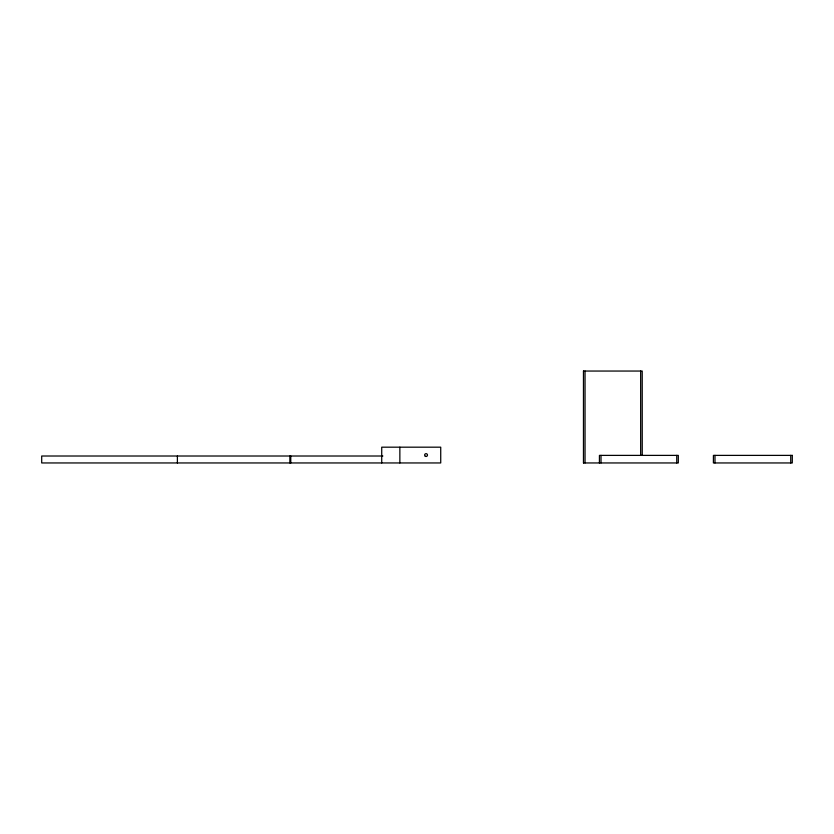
<?xml version="1.0" encoding="UTF-8"?>
<svg xmlns="http://www.w3.org/2000/svg" width="834" height="834" viewBox="0 0 834 834"><rect width="100%" height="100%" fill="white"/><g stroke="black" fill="none" stroke-linecap="round" stroke-linejoin="round"><path stroke-width="1.25" d="M583.477 371.047L642.222 371.047L642.243 455.187M382.869 456.01L41.7 456.01L41.7 462.953L440.727 462.953L440.727 447.18L381.722 447.18L381.722 462.953M583.477 462.953L678.313 462.953L678.323 455.385L599.438 455.385L599.427 462.953M790.726 455.385L790.726 462.953M714.988 455.385L714.988 462.953M676.739 455.385L676.739 462.953M640.658 371.047L640.658 455.187M601.012 455.385L601.012 462.953M585.041 371.047L585.041 462.953M583.466 371.047L583.466 462.953M399.861 447.18L399.861 462.953M290.774 456.01L290.774 462.953M289.867 456.01L289.867 462.953M177.392 456.01L177.392 462.953M792.29 455.385L713.424 455.385L713.404 462.953L792.29 462.953L792.3 455.385M425.35 456.292A1.418 1.418 0 0 0 427.477 455.062A1.418 1.418 0 0 0 425.35 453.832A1.418 1.418 0 0 0 425.35 456.292"/></g></svg>
